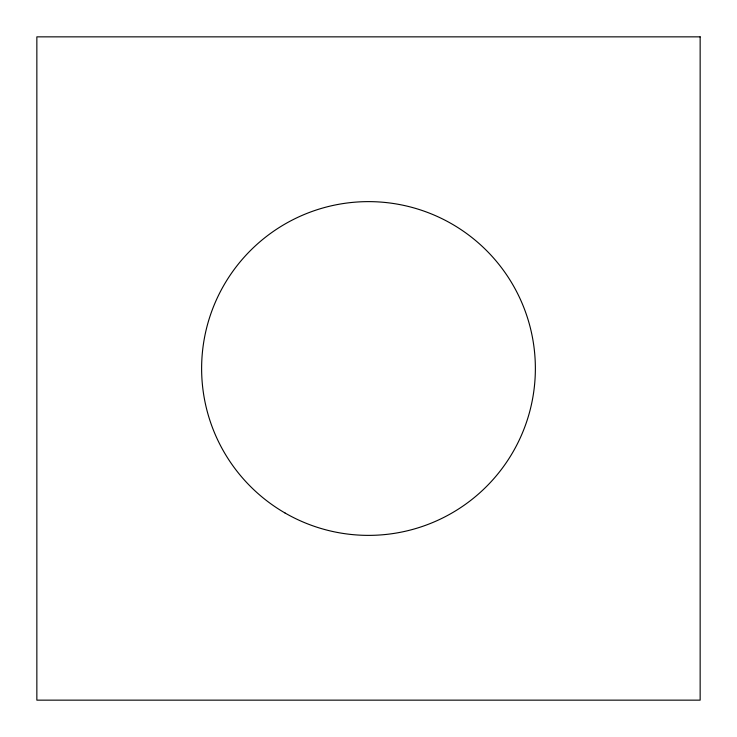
<?xml version="1.0" encoding="UTF-8"?>
<svg xmlns="http://www.w3.org/2000/svg" width="737" height="737" viewBox="0 0 737 737"><rect width="100%" height="100%" fill="white"/><g stroke="black" fill="none" stroke-linecap="round" stroke-linejoin="round"><path stroke-width="1.11" d="M700.15 36.85L36.85 36.85L36.85 700.15L700.15 700.15L700.15 36.85M285.062 513.016A166.866 166.866 0 0 0 535.366 368.5A166.866 166.866 0 0 0 285.062 223.984A166.866 166.866 0 0 0 285.062 513.016"/></g></svg>
